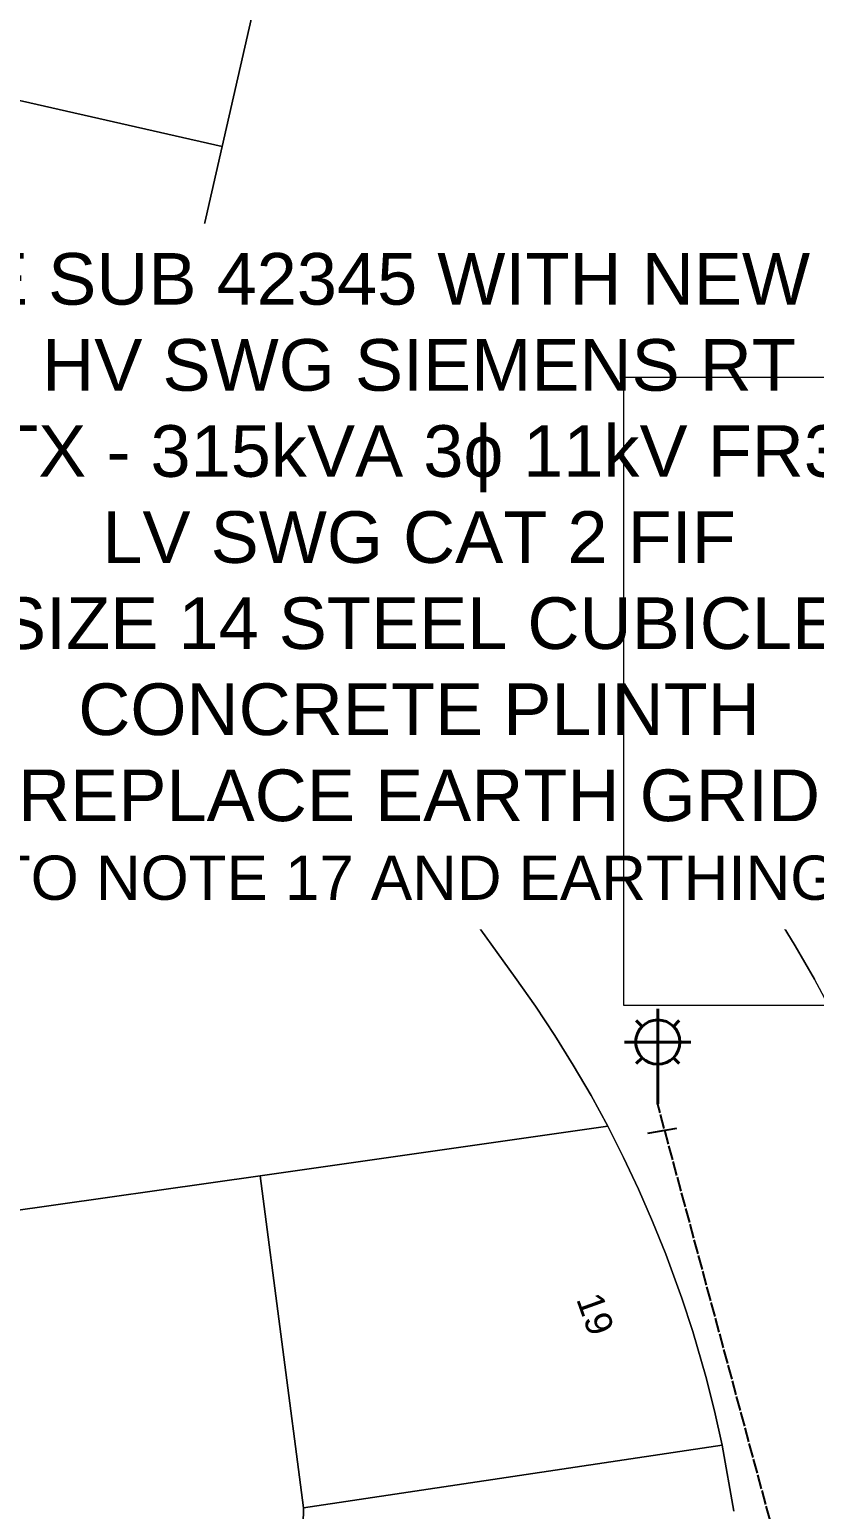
# Model space of a CAD drawing. Header units: metres. Extents: x 303026 to 304293, y 6173158 to 6174419.
# Drawn here: x 303503.1 to 303556.3, y 6173653.5 to 6173753.8 of the extents above; entities that cross this region are included whole.
import ezdxf
from ezdxf import colors
from ezdxf.entities.mleader import LeaderData, LeaderLine
from ezdxf.enums import TextEntityAlignment as Align
from ezdxf.math import Vec2, Vec3

# ---------------------------------------------------------------- set-up
doc = ezdxf.new("R2010")
doc.units = ezdxf.units.M
doc.linetypes.add('Cable Exist OH', pattern=[1, 1, 0])
doc.layers.get('0').update_dxf_attribs({"color": 6})
for name, color, linetype, lineweight in [('Cadastre Buildings_SP_EXT', 9, 'Continuous', 5), ('Cadastre Land Parcels_SP_EXT', 9, 'Continuous', 5), ('Cadastre Roads_SP_EXT', 9, 'Continuous', 5)]:
    doc.layers.add(name, color=color, linetype=linetype, lineweight=lineweight)
for name, color, linetype in [('Equip_SP_SL_EXT', 7, 'Continuous'), ('Mains_HV_NEW_U72', 2, 'Continuous'), ('Mains_LV_EXT', 7, 'Continuous'), ('Notes_SP_MISC', 7, 'Continuous')]:
    doc.layers.add(name, color=color, linetype=linetype)
doc.styles.add('iecARIAL', font='arial.ttf', dxfattribs={"height": 2})
doc.styles.get("Standard").update_dxf_attribs({"font": 'arial.ttf'})
doc.linetypes.add('Cable New UG', pattern='A,7,-0.25,["x",Standard,S=2,R=0,X=0.2,Y=-0.8],-2.1', length=9.35)

# ---------------------------------------------------------------- blocks, each defined once
blk = doc.blocks.new('SL_LANTERN_EXT')
at = {"lineweight": 40}
for p, q in [((0, 1.97), (0, 6.47)), ((-1.46, 5.68), (-1.06, 5.28)), ((1.46, 5.68), (1.06, 5.28)), ((-2.25, 4.22), (2.25, 4.22)), ((-1.46, 2.76), (-1.06, 3.16)), ((1.46, 2.76), (1.06, 3.16)), ((0, 0), (0, 2.72))]:
    blk.add_line(p, q, dxfattribs=at)
blk.add_circle((0, 4.22), 1.5, dxfattribs=at)
at = {"style": 'iecARIAL', "flags": 8}
blk.add_attdef('ASSET_NUM', (1.5, 1.5), '', height=2.5, dxfattribs=at)
for tag, p, height, flags in [('CONSTRUCTED_VOLTAGE', (0.98, -0.65), 0.2, 9), ('CONTROL_TYPE', (0.98, -0.85), 0.2, 9), ('LANTERN_PURPOSE', (0.98, -1.05), 0.2, 9), ('LNUMBER', (2.18, -3.25), 2.5, 8), ('OPERATING_VOLTAGE', (0.98, -1.65), 0.2, 9), ('ORIENTATION', (0.98, -1.85), 0.2, 9), ('OWNED_BY', (0.98, -2.05), 0.2, 9), ('LANTERN_TYPE', (0.98, -1.25), 0.2, 9), ('NO_PHASES', (0.98, -1.45), 0.2, 9), ('STATE', (0.98, -2.25), 0.2, 9), ('USAGE', (0.98, -2.45), 0.2, 9), ('CEXIST', (0.98, -2.65), 0.2, 9), ('CNEW', (0.98, -2.85), 0.2, 9), ('CNUMBER', (0.98, -3.05), 0.2, 9), ('CREMOVE', (0.98, -3.25), 0.2, 9), ('CREPLACE', (0.98, -3.45), 0.2, 9), ('LKINGHEIGHT', (0.98, -3.65), 0.2, 9), ('LBRACKET', (0.98, -3.85), 0.2, 9), ('LBRACKETVOCAB', (0.98, -4.05), 0.2, 9), ('LCATEGORY', (0.98, -4.25), 0.2, 9), ('LCHARGE1', (0.98, -4.45), 0.2, 9), ('LCHARGE1PERCENT', (0.98, -4.65), 0.2, 9), ('LCHARGE2', (0.98, -4.85), 0.2, 9), ('LCHARGE2PERCENT', (0.98, -5.05), 0.2, 9), ('LCHARGE3', (0.98, -5.25), 0.2, 9), ('LCHARGE3PERCENT', (0.98, -5.45), 0.2, 9), ('LEXIST', (0.98, -5.65), 0.2, 9), ('LLAMP', (0.98, -5.85), 0.2, 9), ('LLAMPVOCAB', (0.98, -6.05), 0.2, 9), ('LMAST', (0.98, -6.25), 0.2, 9), ('LMASTVOCAB', (0.98, -6.45), 0.2, 9), ('LNEW', (0.98, -6.65), 0.2, 9), ('LANTNUMBER', (0.98, -6.85), 0.2, 9), ('LOUTREACH', (0.98, -7.25), 0.2, 9), ('LOUTREACHVOCAB', (0.98, -7.45), 0.2, 9), ('LRATECODE', (0.98, -7.65), 0.2, 9), ('LREMOVE', (0.98, -7.85), 0.2, 9), ('LREPLACE', (0.98, -8.05), 0.2, 9), ('LTYPE', (0.98, -8.25), 0.2, 9), ('LTYPEVOCAB', (0.98, -8.45), 0.2, 9), ('LEGEND', (0.98, -8.65), 0.2, 9), ('LOCATION', (0.98, -8.85), 0.2, 9), ('NOTES', (0.98, -9.05), 0.2, 9), ('STREETNAME', (0.98, -9.25), 0.2, 9), ('SUBURB', (0.98, -9.45), 0.2, 1)]:
    blk.add_attdef(tag, p, '', height=height, dxfattribs=dict(flags=flags))
blk = doc.blocks.new('End Shackle_EXT')
at = {"flags": 9}
for tag, p in [('OWNED_BY', (0, -1)), ('STATE', (0, -1.2)), ('USAGE', (0, -1.4)), ('NOTES', (0, -1.6))]:
    blk.add_attdef(tag, text='', height=0.2, dxfattribs=at).set_placement(p, align=Align.MIDDLE_LEFT)
blk.add_wipeout([(0, 0.25), (1.81, 0.25), (1.82, -0.25), (0, -0.25)])
blk.add_line((1.81, -1), (1.81, 1))
at = {"flags": 1}
blk.add_attdef('Z', (0, 0), '', height=0.2, dxfattribs=at)
at = {"flags": 9}
for tag, p in [('CONNECTOR_TYPE', (0, 0)), ('CONSTRUCTED_VOLTAGE', (0, -0.2)), ('OPERATING_VOLTAGE', (0, -0.6)), ('ORIENTATION', (0, -0.8)), ('NO_PHASES', (0, -0.4))]:
    blk.add_attdef(tag, text='', height=0.2, dxfattribs=at).set_placement(p, align=Align.MIDDLE_LEFT)

msp = doc.modelspace()

# ---------------------------------------------------------------- linework, layer by layer
at = {"layer": 'Cadastre Buildings_SP_EXT', "linetype": 'Continuous'}
for p, q in [((303594.9, 6173711.83), (303547.33, 6173704.6)), ((303547.33, 6173704.6), (303546.36, 6173704.45)), ((303546.36, 6173704.45), (303549.79, 6173699.73)), ((303549.79, 6173699.73), (303551.78, 6173696.88)), ((303551.78, 6173696.88), (303553.21, 6173694.7)), ((303553.21, 6173694.7), (303555.02, 6173691.74)), ((303555.02, 6173691.74), (303556.31, 6173689.48)), ((303518.77, 6173676.16), (303501.57, 6173673.71)), ((303521.71, 6173653.65), (303518.77, 6173676.16)), ((303518.77, 6173676.16), (303518.77, 6173676.16)), ((303521.35, 6173635.13), (303521.71, 6173653.65))]:
    msp.add_line(p, q, dxfattribs=at)
at = {"layer": 'Cadastre Land Parcels_SP_EXT', "linetype": 'Continuous'}
for p, q in [((303521.29, 6173768.35), (303516.19, 6173745.93)), ((303516.19, 6173745.93), (303521.29, 6173768.35)), ((303516.19, 6173745.93), (303464.42, 6173757.65)), ((303464.42, 6173757.65), (303516.19, 6173745.93)), ((303516.19, 6173745.93), (303511.07, 6173723.42)), ((303511.07, 6173723.42), (303516.19, 6173745.93)), ((303545.24, 6173728.3), (303511.07, 6173723.42)), ((303511.07, 6173723.42), (303545.24, 6173728.3)), ((303545.74, 6173722.53), (303545.24, 6173728.3)), ((303545.24, 6173728.3), (303545.74, 6173722.53)), ((303575.4, 6173727.02), (303545.74, 6173722.53)), ((303545.74, 6173722.53), (303575.4, 6173727.02)), ((303511.07, 6173723.42), (303494.81, 6173721.09)), ((303494.81, 6173721.09), (303511.07, 6173723.42)), ((303511.07, 6173723.42), (303511.07, 6173723.42)), ((303545.74, 6173722.53), (303547.33, 6173704.6)), ((303547.33, 6173704.6), (303545.74, 6173722.53)), ((303547.33, 6173704.6), (303594.9, 6173711.83)), ((303532.49, 6173694.51), (303546.36, 6173704.45)), ((303546.36, 6173704.45), (303547.33, 6173704.6)), ((303536.05, 6173689.6), (303532.49, 6173694.51)), ((303537.42, 6173687.65), (303536.05, 6173689.6)), ((303538.73, 6173685.67), (303537.42, 6173687.65)), ((303539.98, 6173683.66), (303538.73, 6173685.67)), ((303541.18, 6173681.6), (303539.98, 6173683.66)), ((303542.31, 6173679.52), (303541.18, 6173681.6)), ((303518.77, 6173676.16), (303542.31, 6173679.52)), ((303542.31, 6173679.52), (303518.77, 6173676.16)), ((303543.39, 6173677.39), (303542.31, 6173679.52)), ((303544.4, 6173675.24), (303543.39, 6173677.39)), ((303501.57, 6173673.71), (303518.77, 6173676.16)), ((303518.77, 6173676.16), (303518.77, 6173676.16)), ((303518.77, 6173676.16), (303521.71, 6173653.65)), ((303545.35, 6173673.05), (303544.4, 6173675.24)), ((303546.24, 6173670.84), (303545.35, 6173673.05)), ((303547.33, 6173667.85), (303546.24, 6173670.84)), ((303548.07, 6173665.59), (303547.33, 6173667.85)), ((303548.95, 6173662.54), (303548.07, 6173665.59)), ((303549.54, 6173660.23), (303548.95, 6173662.54)), ((303550.06, 6173657.9), (303549.54, 6173660.23)), ((303521.71, 6173653.65), (303550.06, 6173657.9)), ((303550.06, 6173657.9), (303521.71, 6173653.65)), ((303550.06, 6173657.9), (303550.06, 6173657.9)), ((303550.86, 6173653.43), (303550.06, 6173657.9)), ((303521.71, 6173653.65), (303521.35, 6173635.13))]:
    msp.add_line(p, q, dxfattribs=at)
at = {"layer": 'Cadastre Roads_SP_EXT', "linetype": 'Continuous'}
for p, q in [((303546.36, 6173704.45), (303532.49, 6173694.51)), ((303549.79, 6173699.73), (303546.36, 6173704.45)), ((303551.78, 6173696.88), (303549.79, 6173699.73)), ((303553.21, 6173694.7), (303551.78, 6173696.88)), ((303532.49, 6173694.51), (303536.05, 6173689.6)), ((303555.02, 6173691.74), (303553.21, 6173694.7)), ((303556.31, 6173689.48), (303555.02, 6173691.74)), ((303536.05, 6173689.6), (303537.42, 6173687.65)), ((303557.53, 6173687.21), (303556.31, 6173689.48)), ((303537.42, 6173687.65), (303538.73, 6173685.67)), ((303538.73, 6173685.67), (303539.98, 6173683.66)), ((303539.98, 6173683.66), (303541.18, 6173681.6)), ((303541.18, 6173681.6), (303542.31, 6173679.52)), ((303542.31, 6173679.52), (303543.39, 6173677.39)), ((303543.39, 6173677.39), (303544.4, 6173675.24)), ((303544.4, 6173675.24), (303545.35, 6173673.05)), ((303545.35, 6173673.05), (303546.24, 6173670.84)), ((303546.24, 6173670.84), (303547.33, 6173667.85)), ((303547.33, 6173667.85), (303548.07, 6173665.59)), ((303548.07, 6173665.59), (303548.95, 6173662.54)), ((303548.95, 6173662.54), (303549.54, 6173660.23)), ((303549.54, 6173660.23), (303550.06, 6173657.9)), ((303550.06, 6173657.9), (303550.86, 6173653.43))]:
    msp.add_line(p, q, dxfattribs=at)

# ---------------------------------------------------------------- block references
at = {"layer": 'Equip_SP_SL_EXT'}
msp.add_blockref('SL_LANTERN_EXT', (303545.7, 6173681), dxfattribs=at)

# ---------------------------------------------------------------- texts
at = {"layer": 'Cadastre Land Parcels_SP_EXT'}
msp.add_text('19', height=1.8, rotation=289.7278, dxfattribs=at).set_placement((303540.16, 6173667.8))

# ---------------------------------------------------------------- next in the draw order: block references
at = {"layer": 'Mains_LV_EXT', "rotation": 279.7987320228139}
msp.add_blockref('End Shackle_EXT', (303545.7, 6173681), dxfattribs=at)

# ---------------------------------------------------------------- next in the draw order: linework, layer by layer
at = {"layer": 'Mains_LV_EXT', "linetype": 'Cable Exist OH'}
msp.add_line((303556.75, 6173640.06), (303545.7, 6173681), dxfattribs=at)

# ---------------------------------------------------------------- next in the draw order: leaders
at = {"layer": 'Notes_SP_MISC', "color": 7, "linetype": 'Continuous'}
ml = msp.add_multileader_mtext('Standard', dxfattribs=at)
ml.set_content('{\\H0.875x;REPLACE SUB 42345 WITH NEW PAD SUB \\PHV SWG SIEMENS RT\\PTX - 315kVA 3ɸ 11kV FR3\\PLV SWG CAT 2 FIF\\PSIZE 14 STEEL CUBICLE\\PCONCRETE PLINTH\\PREPLACE EARTH GRID}\\P{\\H0.75x;REFER TO NOTE 17 AND EARTHING DETAIL}', color=7)
ml.set_leader_properties()
ml.build(insert=Vec2(0, 0))
ml.multileader.update_dxf_attribs({"has_text_frame": 1, "dogleg_length": 4})
ctx = ml.context
ctx.base_point, ctx.plane_origin = Vec3(303478.53, 6173736.67), Vec3(303744.35, 6173650.24)
ctx.text_align_type = 1
notes = []
notes.append((ctx, [(1, (1, 1, 0), (303584.52, 6173736.67), (-1, 0), 4, [(0, [(303612.68, 6173713.09)], 0, [])])]))
ctx.mtext.insert, ctx.mtext.alignment, ctx.mtext.flow_direction = Vec3(303529.53, 6173738.7), 2, 5
ctx.mtext.has_bg_fill, ctx.mtext.bg_color, ctx.mtext.bg_scale_factor, ctx.mtext.bg_transparency, ctx.mtext.use_window_bg_color = 1, -1027028792, 1.5, 0, 1
for ctx, leaders in notes:
    for number, flags, end, landing, length, lines in leaders:
        leader = LeaderData()
        leader.index, (leader.has_last_leader_line, leader.has_dogleg_vector, leader.attachment_direction) = number, flags
        leader.last_leader_point, leader.dogleg_vector, leader.dogleg_length = Vec3(end), Vec3(landing), length
        for number, points, colour, breaks in lines:
            line = LeaderLine()
            line.index, line.vertices, line.color, line.breaks = number, Vec3.list(points), colors.encode_raw_color(colour), breaks
            leader.lines.append(line)
        ctx.leaders.append(leader)

# ---------------------------------------------------------------- next in the draw order: linework, layer by layer
at = {"layer": 'Mains_HV_NEW_U72', "color": 2, "linetype": 'Cable New UG', "lineweight": 0, "flags": 128}
for points in [[(303543.38, 6173730.28), (303543.38, 6173687.71), (303604.89, 6173687.71), (303604.89, 6173708.02), (303618.76, 6173708.02)], [(303543.38, 6173730.28), (303543.38, 6173730.28), (303569.51, 6173730.28), (303569.51, 6173730.28), (303569.51, 6173730.28)]]:
    msp.add_lwpolyline(points, dxfattribs=at)

doc.saveas('drawing.dxf')
